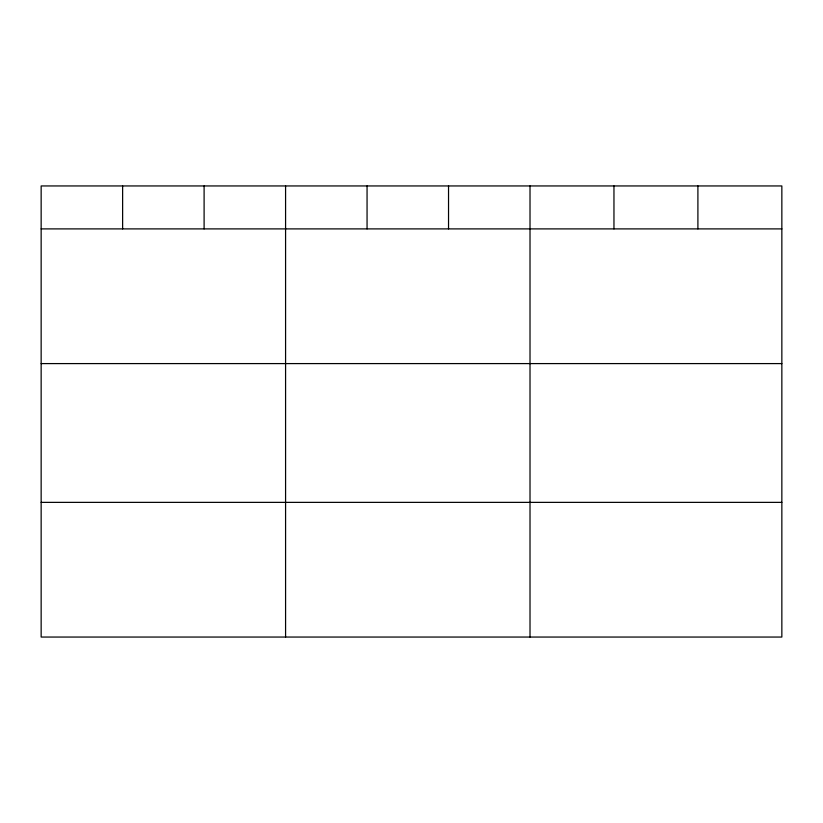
<?xml version="1.0" encoding="UTF-8"?>
<svg xmlns="http://www.w3.org/2000/svg" width="823" height="823" viewBox="0 0 823 823"><rect width="100%" height="100%" fill="white"/><g stroke="black" fill="none" stroke-linecap="round" stroke-linejoin="round"><path stroke-width="1.23" d="M781.85 228.897L781.85 637.053L41.15 637.053L41.15 185.947L781.85 185.947L781.85 228.897L41.15 228.897M41.15 363.591L781.85 363.591M41.15 502.369L781.85 502.369M697.904 185.947L697.904 228.897M613.958 185.947L613.958 228.897M530.012 185.947L530.012 637.053M448.535 185.947L448.535 228.897M367.058 185.947L367.058 228.897M285.581 185.947L285.581 637.053M204.104 185.947L204.104 228.897M122.627 185.947L122.627 228.897"/></g></svg>
